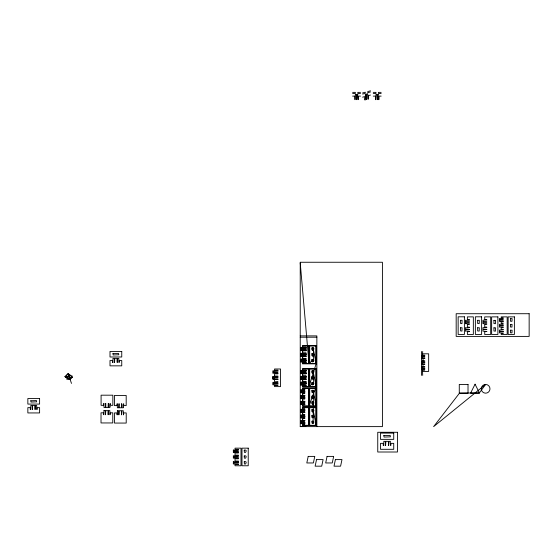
<?xml version="1.0" encoding="UTF-8"?>
<svg xmlns="http://www.w3.org/2000/svg" width="557" height="557" viewBox="0 0 557 557"><rect width="100%" height="100%" fill="white"/><g stroke="black" fill="none" stroke-linecap="round" stroke-linejoin="round"><path stroke-width="0.84" d="M301.88 401.694L301.88 401.325L300.78 401.569L300.78 404.305L304.728 404.514M68.636 378.878L68.873 375.634M274.002 376.609L272.839 376.623L272.839 379.052L274.009 379.052M301.95 401.694L304.728 401.36M422.15 358.081C423.64 356.696 423.229 363.519 421.572 361.138L421.572 358.311L424.9 358.318L422.7 358.673M422.15 363.867C423.557 362.322 422.986 369.2 422.15 366.924L421.572 366.924L421.572 364.097L424.9 364.104L422.7 364.459M65.761 377.549L67.46 376.281L67.648 377.597L66.784 379.143M67.237 376.713L67.46 376.281M64.765 376.643L65.336 376.657L68.184 373.531M72.431 377.458L71.853 377.284L69.966 378.976L67.306 378.781M313.125 359.885L308.975 363.568L300.23 262.918M313.125 382.938L308.975 386.614L316.209 363.568L313.125 348.313M68.205 373.893L71.644 376.462L72.292 376.031M362.593 92.942L365.288 92.218L365.288 93.353L362.593 94.07M370.482 90.826L367.787 91.55L367.787 92.685L370.482 91.961M362.593 97.176L364.696 96.612L364.696 99.856L365.183 100.044L365.657 95.268L365.19 94.892L366.241 94.105L366.241 99.425L366.708 99.64L366.833 93.952L367.717 93.708L368.156 99.278L368.379 95.623L370.482 95.059M300.23 426.62L382.415 426.62L382.415 262.256L300.23 262.256L300.23 426.62L308.975 425.304L316.209 425.304L313.125 410.056M312.254 347.986L313.389 347.986M313.368 349.963L312.275 349.963M312.254 353.772L313.389 353.772M313.368 355.749L312.275 355.749M312.254 359.557L313.389 359.557M313.368 361.535L312.275 361.535M312.254 371.039L313.389 371.039M313.368 373.009L312.275 373.009M312.254 382.61L313.389 382.61M313.368 384.581L312.275 384.581M313.368 392.351L312.275 392.351M312.254 396.166L313.389 396.166M313.368 398.137L312.275 398.137M312.254 401.952L313.389 401.952M313.368 403.922L312.275 403.922M312.254 409.729L313.389 409.729M312.254 415.515L313.389 415.515M313.368 417.485L312.275 417.485M313.396 348.048L313.396 361.465M312.247 349.893L312.247 348.048M312.247 355.679L312.247 353.834M312.247 361.465L312.247 359.62M313.396 371.094L313.396 384.518M312.247 372.946L312.247 371.094M313.125 376.915C312.094 375.536 312.024 380.062 313.125 378.697M312.247 384.518L312.247 382.666M312.247 392.288L312.275 390.38L313.389 390.38L313.125 423.174C312.094 424.552 312.024 420.027 313.125 421.391M312.247 398.074L312.247 396.229M312.247 403.86L312.247 402.015M312.247 417.423L312.247 415.571M306.023 347.464L300.78 347.603L300.78 350.339L306.044 350.548M306.023 349.009L300.78 349.009M306.023 353.249L300.78 353.389L300.78 356.125L306.044 356.271L302.486 356.334L302.486 358.966M306.023 354.795L300.78 354.795M306.023 359.035L300.78 359.174L300.78 361.911L306.044 362.057M306.023 360.581L300.78 360.511M306.023 362.127L302.486 362.12L302.486 363.832L308.975 363.832L308.975 345.688L302.486 345.688L302.486 347.394M306.023 370.509L300.78 370.649L300.78 373.392L306.044 373.531M306.023 372.055L300.78 371.985M306.023 373.601L302.486 373.601L302.486 376.226L306.044 376.233M306.023 376.295L300.78 376.435L300.78 379.178L306.044 379.387M306.023 377.841L300.78 377.771M306.023 382.081L300.78 382.22L300.78 384.964L306.044 385.172M306.023 383.627L300.78 383.627M304.714 391.397L300.78 391.397M304.714 392.943L300.78 392.734L300.78 389.997L304.728 389.851L302.486 389.789L302.486 388.076L308.975 388.076L308.975 406.227L302.486 406.227L302.486 404.514M304.714 395.637L300.78 395.783L300.78 398.52L304.728 398.666M304.714 397.183L300.78 397.183M304.714 402.969L300.78 402.969M304.714 409.2L300.78 409.339L300.78 412.083L304.714 412.222M304.714 414.986L300.78 415.125L300.78 417.868L304.728 418.008M304.714 416.532L300.78 416.532M304.714 418.077L302.486 418.077L302.486 420.702M304.714 420.772L300.78 420.911L300.78 423.654L304.728 423.793M304.714 422.317L300.78 422.248M304.714 423.863L302.486 423.863L302.486 425.569L308.975 425.569L308.975 407.425L302.486 407.425L302.486 409.13M352.623 92.378L355.317 92.378L355.317 93.506L352.623 93.506M360.511 92.378L357.817 92.378L357.817 93.506L360.511 93.506M373.267 92.378L375.961 92.378L375.961 93.506L373.267 93.506M381.155 92.378L378.461 92.378L378.461 93.506L381.155 93.506M352.623 96.117L354.725 96.117L355.011 99.696L355.387 94.405L356.271 94.405L356.473 99.682L356.863 99.425L356.863 94.405L357.754 94.405L357.914 94.864L357.524 95.289L357.998 99.675L358.409 99.445L358.409 96.117L360.511 96.117M373.267 96.117L375.369 96.117L375.655 99.696L376.024 94.405L376.915 94.405L377.117 99.682L377.507 99.425L377.507 94.405L378.391 94.405L378.558 94.864L378.161 95.289L378.642 99.675L379.045 99.445L379.052 96.117L381.155 96.117M300.23 335.892L316.863 335.892L316.863 426.62M300.23 337.208L316.863 337.208M300.78 348.94L306.044 348.94M422.7 353.806L428.66 353.806L428.66 371.422L422.7 371.422M300.78 354.725L306.044 354.725M422.7 354.99L424.9 355.338L421.572 355.645L421.572 356.536L424.9 356.884L421.572 357.128L421.572 358.012L422.15 358.179M422.7 360.776L424.907 361.068L422.15 361.368M422.15 361.27L421.572 361.43L421.572 362.322L424.907 362.614L421.572 362.913L421.572 363.798L422.15 363.965M422.7 366.562L424.9 366.91L422.15 367.202M422.15 367.056L421.572 367.216L421.572 368.107L424.9 368.344L421.572 368.699L421.572 369.583L424.9 369.89L422.7 370.245M306.044 370.447L302.486 370.44L302.486 368.734L308.975 368.734L308.975 386.878L302.486 386.878L302.486 385.172M274.545 375.968L278.131 376.26L272.839 376.56M272.839 377.514L278.131 377.806L272.839 378.106M272.839 379.052L278.131 379.352L274.545 379.644M306.044 382.018L302.486 382.011L302.486 379.387M304.728 395.574L302.486 395.574L302.486 392.943M300.78 397.12L304.728 397.12M300.78 402.906L304.728 402.906M300.78 416.462L304.728 416.462M67.146 377.562L67.648 377.597M312.247 409.785L312.275 411.7L313.125 411.602M65.336 376.657L65.823 377.159M68.567 375.522L70.913 378.133M68.622 375.042L71.484 383.411M71.644 376.462L71.853 377.284M313.125 371.366L316.209 386.614L308.975 405.962L316.209 405.962L313.125 390.708M301.971 404.452L301.88 404.549M301.971 412.222L301.88 412.319M422.7 351.495L422.443 355.874L421.572 355.352L421.572 351.495M422.7 375.383L422.443 369.354L421.572 369.883L421.572 375.383M315.944 405.962L315.944 388.34L309.699 388.34L309.699 405.962M315.944 425.304L315.944 407.689L309.699 407.689L309.699 425.304M302.486 350.548L302.486 353.18M302.486 398.728L302.486 401.36M302.486 414.916L302.486 412.291M274.545 376.56L274.545 373.858L277.887 373.858L278.11 373.455L273.71 372.974L273.299 373.371L272.839 373.204L272.839 372.32L277.832 372.32L278.11 371.909L272.839 371.728L272.839 370.837L278.11 370.586L277.887 370.182L274.545 370.182L274.545 368.999L280.512 368.999L280.512 386.614L274.545 386.614L274.545 385.43L277.887 385.43L278.11 385.026L272.839 384.776L272.839 383.891L278.11 383.703L277.832 383.3L272.839 383.3L272.839 382.408L273.299 382.241L273.71 382.638L278.11 382.158L277.887 381.754L274.545 381.754L274.545 379.052M30.795 400.796L31.004 402.063L36.658 401.841L36.449 400.56L30.795 400.775M233.905 452.402L233.327 452.361L233.327 451.476L238.612 451.254L238.326 450.885L233.327 450.885L233.327 449.993L233.787 449.826L234.212 450.223L238.598 449.75L238.389 449.346L235.033 449.339L235.033 448.155L241 448.155L241 465.77L235.033 465.77L235.033 464.587L238.368 464.587L238.598 464.176L233.327 463.932L233.327 463.048L238.619 462.763L233.327 462.456L233.327 461.565L233.787 461.398L234.212 461.795L238.619 461.217L235.033 460.911L235.033 458.801L238.368 458.801L238.466 458.251L233.327 458.146L233.327 457.262L238.535 457.172L238.326 456.67L233.327 456.67L233.327 455.779L238.466 455.675L238.368 455.125L235.033 455.125L235.033 453.015L238.368 453.015L238.584 452.59L233.912 452.361M30.795 409.332L30.273 409.409L30.266 407.633L27.85 407.633L27.85 412.939L39.603 412.939L39.603 407.633L37.187 407.633L37.187 409.381L36.762 409.541L36.665 405.461L35.349 405.461L35.084 409.597L34.819 405.461L32.633 405.461L32.397 409.597L32.104 405.461L30.795 405.461L30.795 409.332M244.245 450.188C243.91 456.28 248.735 448.838 244.251 450.167M244.245 455.974C243.827 461.983 248.798 454.7 244.251 455.953M244.245 461.767C243.924 467.901 248.742 460.34 244.245 461.767M112.946 362.245L112.437 362.342L112.417 360.546L110.001 360.546L110.001 365.845L121.753 365.845L121.753 360.546L119.337 360.546L119.337 362.294L118.892 362.433L118.815 358.367L117.499 358.367L117.235 362.51L116.977 358.367L114.784 358.367L114.568 362.503L114.262 358.367L112.946 358.367L112.946 362.245M301.622 350.165L301.045 350.158L301.045 349.267L306.329 349.03L301.045 348.675L301.045 347.791L301.504 347.624L301.915 348.021L306.315 347.54L306.092 347.136L302.75 347.129L302.75 345.946L308.71 345.946L308.71 363.568L302.75 363.568L302.75 362.384L306.092 362.377L306.315 361.98L301.045 361.73L301.045 360.839L306.336 360.546L301.045 360.247L301.045 359.362L301.504 359.195L301.915 359.592L306.336 359L302.75 358.701L302.75 356.598L306.092 356.591L306.197 356.055L301.045 355.944L301.045 355.053L306.246 354.969L306.092 354.468L301.045 354.461L301.045 353.577L306.197 353.458L306.092 352.922L302.75 352.915L302.75 350.813L306.092 350.806L306.287 350.353L301.643 350.116M301.622 373.218L301.045 373.204L301.045 372.32L306.329 372.076L301.045 371.728L301.045 370.837L301.504 370.67L301.915 371.066L306.315 370.586L306.092 370.182L302.75 370.182L302.75 368.999L308.71 368.999L308.71 386.614L302.75 386.614L302.75 385.43L306.092 385.43L306.315 385.026L301.045 384.776L301.045 383.891L306.336 383.592L301.045 383.3L301.045 382.408L301.504 382.241L301.915 382.638L306.336 382.046L302.75 381.754L302.75 379.644L306.092 379.644L306.197 379.101L301.045 378.99L301.045 378.106L306.246 378.015L306.092 377.514L301.045 377.514L301.045 376.623L306.197 376.511L306.092 375.968L302.75 375.968L302.75 373.858L306.092 373.858L306.287 373.406L301.643 373.162M301.622 392.56L301.045 392.546L301.045 391.662L305.013 391.418L301.045 391.07L301.045 390.185L301.504 390.018L301.915 390.415L304.971 389.984L304.776 389.531L302.75 389.524L302.75 388.34L308.71 388.34L308.71 405.962L302.75 405.962L302.75 404.779L304.776 404.772L304.93 404.271L301.045 404.117L301.045 403.233L305.02 402.941L301.045 402.641L301.045 401.757L301.504 401.59L301.915 401.987L305.02 401.395L302.75 401.096L302.75 398.993L304.776 398.986L304.881 398.45L301.045 398.332L301.045 397.447L304.971 397.315L304.776 396.863L301.045 396.856L301.045 395.971L304.881 395.853L304.776 395.317L302.75 395.31L302.75 393.207L304.776 393.2L304.999 392.803L301.622 392.56M301.622 411.908L301.045 411.895L301.045 411.003L305.013 410.767L301.045 410.412L301.045 409.527L301.504 409.36L301.915 409.757L304.971 409.325L304.776 408.873L302.75 408.873L302.75 407.689L308.71 407.689L308.71 425.304L302.75 425.304L302.75 424.121L304.776 424.121L304.971 423.668L301.045 423.466L301.045 422.575L305.02 422.283L301.045 421.983L301.045 421.099L301.504 420.932L301.915 421.329L305.02 420.737L302.75 420.444L302.75 418.335L304.776 418.335L304.881 417.792L301.045 417.68L301.045 416.789L304.971 416.657L304.776 416.204L301.045 416.197L301.045 415.313L304.881 415.202L304.776 414.659L302.75 414.659L302.75 412.549L304.776 412.549L304.999 412.145L301.622 411.908M383.815 445.266L383.244 445.37L383.223 443.351L380.501 443.351L380.501 449.311L393.729 449.311L393.729 443.351L391.007 443.351C390.777 449.214 389.893 442.209 390.415 441.346L388.939 441.346L388.64 445.558L388.347 441.346L385.883 441.346L385.59 445.558L385.291 441.346L383.815 441.346L383.815 445.266M466.056 323.68L465.374 323.735L465.374 322.259L469.349 322.252L469.572 321.855L465.374 321.668L465.374 320.184C466.188 320.748 473.373 319.774 467.386 319.593L467.386 316.877L473.346 316.877L473.346 334.499L467.386 334.499L467.386 331.777C473.227 331.603 466.251 330.586 465.374 331.185L465.374 329.709L469.593 329.41L465.374 329.117L465.374 327.634C466.195 328.184 473.339 327.272 467.386 327.043L467.386 324.327L469.349 324.32L469.572 323.923L466.077 323.624M483.601 323.68L482.926 323.673L482.926 322.259L486.922 322.016L482.926 321.668L482.926 320.254L486.909 319.997L486.686 319.6L484.722 319.593L484.722 316.877L490.682 316.877L490.682 334.499L484.722 334.499L484.722 331.777L486.922 331.429L482.926 331.123L482.926 329.709L486.922 329.361L482.926 329.117L482.926 327.704L486.846 327.551L486.686 327.05L484.722 327.043L484.722 324.327L486.929 324.035L483.622 323.624M500.095 321.292L499.413 321.285L499.413 320.198L503.417 319.955L499.413 319.607L499.413 318.52L503.375 318.319L503.18 317.866L501.216 317.866L501.216 316.877L507.176 316.877L507.176 334.499L501.216 334.499L501.216 333.511L503.18 333.504L503.333 333.002L499.413 332.856L499.413 331.77L503.424 331.471L499.413 331.178L499.413 330.092L503.424 329.73L501.216 329.438L501.216 327.725L503.18 327.718L503.291 327.182L499.413 327.07L499.413 325.984L503.375 325.852L503.124 325.392L499.413 325.392L499.413 324.306L503.291 324.195L503.236 323.673L501.216 323.652L501.216 321.939L503.18 321.932L503.403 321.535L500.095 321.292M112.953 353.66L113.175 354.969L118.808 354.774L118.585 353.465L112.953 353.66M383.822 435.609L384.072 437.078L390.408 436.855L390.158 435.386L383.822 435.609M103.964 410.627L103.887 414.693L103.456 414.603L103.435 412.807L101.019 412.807L101.019 422.951L112.772 422.951L112.772 412.807L110.356 412.807L110.001 414.749L109.833 410.627L108.518 410.627L108.155 414.749L107.995 410.627L105.802 410.627L105.44 414.749L105.28 410.627L103.964 410.627M110.028 406.701L109.896 407.501L108.587 407.501L108.323 403.365L108.058 407.501L105.872 407.501L105.705 403.379L105.343 407.501L104.027 407.501L103.86 403.379L103.505 405.329L101.089 405.329L101.089 395.185L112.841 395.185L112.841 405.329L110.425 405.329C110.571 400.469 108.935 405.997 110.028 406.701M117.409 410.746L117.332 414.805L116.9 414.721L116.879 412.925L114.464 412.925L114.464 423.062L126.216 423.062L126.216 412.925L123.8 412.925L123.445 414.868L123.278 410.746L121.962 410.746L121.6 414.868L121.433 410.746L119.247 410.746L118.885 414.868L118.718 410.746L117.409 410.746M123.382 406.972L123.25 407.78L121.934 407.78L121.67 403.637L121.405 407.78L119.219 407.78L119.052 403.658L118.69 407.78L117.374 407.78L117.214 403.658L116.852 405.6L114.436 405.6L114.436 395.456L126.188 395.456L126.188 405.6L123.772 405.6C123.919 400.741 122.282 406.269 123.382 406.972M308.202 456.392L306.803 462.964L313.382 462.964L314.775 456.392L308.202 456.392M316.529 459.595L315.13 466.174L321.709 466.174L323.102 459.595L316.529 459.595M327.084 456.392L325.685 462.964L332.257 462.964L333.657 456.392L327.084 456.392M335.405 459.595L334.012 466.174L340.585 466.174L341.984 459.595L335.405 459.595M311.983 347.916C311.307 353.772 316.62 347.095 311.983 347.916M311.983 353.702C311.224 359.404 316.71 353.013 311.983 353.702M311.983 359.488C311.307 365.343 316.62 358.666 311.983 359.488M311.983 370.962C311.245 376.692 316.634 370.356 312.011 370.899M311.983 376.748C311.245 382.513 316.655 375.982 311.983 376.748M311.983 382.534C311.224 388.187 316.661 381.977 312.011 382.471M311.983 390.311C311.224 396.034 316.668 389.628 311.983 390.311M311.983 396.097C311.224 401.799 316.71 395.407 311.983 396.097M311.983 401.882C311.224 407.606 316.668 401.2 311.983 401.882M311.983 409.653C311.217 415.341 316.682 408.942 311.983 409.653M311.983 415.438C311.245 421.169 316.634 414.833 312.011 415.376M311.983 421.224C311.245 426.989 316.655 420.458 311.983 421.224M460.562 320.31L460.562 323.478L461.962 323.631L462.101 320.31L460.59 320.247M460.562 327.76L460.562 330.928L461.962 331.088L462.101 327.76L460.562 327.76M477.648 320.31L477.648 323.478L479.187 323.631L479.326 320.31L477.648 320.31M477.648 327.76L477.648 330.928L479.187 331.088L479.326 327.76L477.648 327.76M493.934 320.379L493.934 323.547L495.472 323.701L495.612 320.379L493.934 320.379M493.934 327.829L493.934 330.997L495.472 331.15L495.612 327.829L493.934 327.829M510.428 318.646L510.463 321.222L511.967 321.312L512.106 318.646L510.463 318.583M510.428 324.432L510.463 327.008L511.967 327.098L512.071 324.369L510.428 324.432M510.428 330.217L510.463 332.794L511.967 332.884L512.106 330.217L510.463 330.155M67.446 377.583L67.049 378.962L70.036 379.178L72.076 377.354L71.818 376.344L68.191 373.636L65.058 376.65L65.782 377.409L67.3 376.588L67.446 377.583M475.058 384.191L470.561 393.179L479.549 393.179L475.058 384.191M485.6 384.441L479.41 392.894L459.469 393.179L433.638 426.62L485.6 384.441A4.372 4.372 0 0 1 489.561 390.708A4.372 4.372 0 0 1 482.202 391.536A4.372 4.372 0 0 1 484.653 384.546L485.62 384.434M304.728 410.746L300.78 410.746L304.728 410.676M529.15 313.716L456.176 313.716L456.176 336.4L529.15 336.4L529.15 313.716M464.392 316.808L458.146 316.808L458.146 334.43L464.392 334.43L464.392 316.808M481.61 316.808L475.365 316.808L475.365 334.43L481.61 334.43L481.61 316.808M497.895 316.877L491.65 316.877L491.65 334.499L497.895 334.499L497.895 316.877M514.389 316.877L508.144 316.877L508.144 334.499L514.389 334.499L514.389 316.877M316.209 345.688L309.434 345.688L309.434 363.832L316.209 363.832L316.209 345.688M315.944 345.946L309.699 345.946L309.699 363.568L315.944 363.568L315.944 345.946M121.753 351.439L110.001 351.439L110.001 356.995L121.753 356.995L121.753 351.439M316.209 368.734L309.434 368.734L309.434 386.878L316.209 386.878L316.209 368.734M315.944 368.999L309.699 368.999L309.699 386.614L315.944 386.614L315.944 368.999M468.019 384.434L459.274 384.434L459.274 393.179L468.019 393.179L468.019 384.434M316.209 388.076L309.434 388.076L309.434 406.227L316.209 406.227L316.209 388.076M39.603 398.534L27.85 398.534L27.85 404.083L39.603 404.083L39.603 398.534M316.209 407.425L309.434 407.425L309.434 425.569L316.209 425.569L316.209 407.425M397.468 432.281L377.75 432.281L377.75 452.006L397.468 452.006L397.468 432.281M393.729 433.109L380.501 433.109L380.501 439.355L393.729 439.355L393.729 433.109M248.227 448.155L241.982 448.155L241.982 465.77L248.227 465.77L248.227 448.155"/></g></svg>
